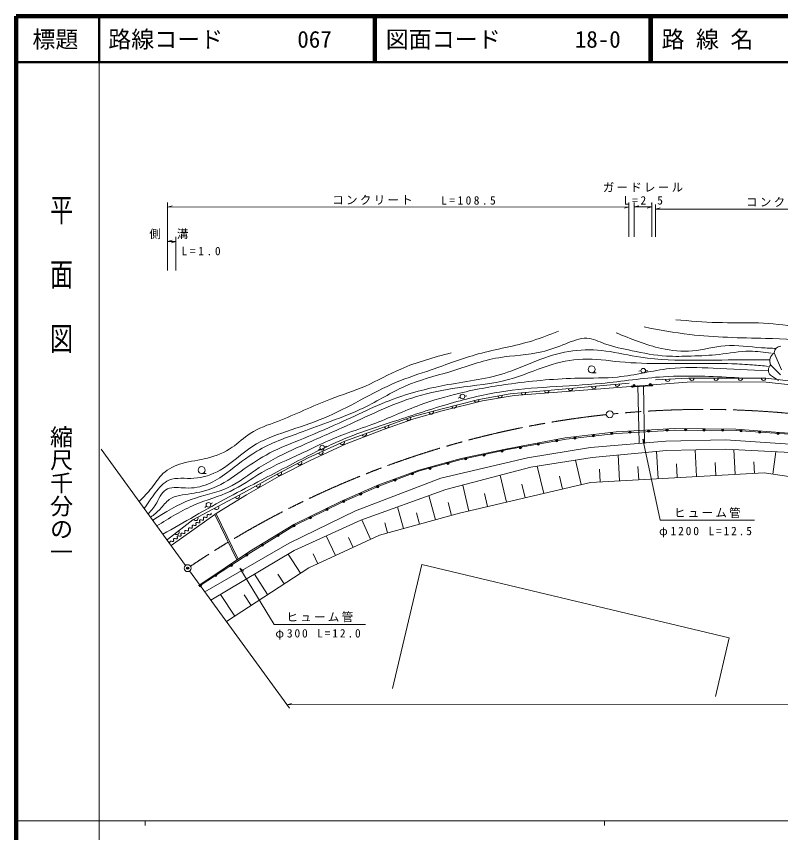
# Model space of a CAD drawing. Units: millimetres, scale not verified. Extents: x 40000 to 680000, y 20000 to 380000.
# Drawn here: x 40000 to 206305, y 202409 to 380000 of the extents above; entities that cross this region are included whole.
import ezdxf
from ezdxf.enums import TextEntityAlignment as Align

# ---------------------------------------------------------------- set-up
doc = ezdxf.new("R2010")
doc.units = ezdxf.units.MM
doc.header["$LTSCALE"] = 1000
doc.header["$PDMODE"] = 32
doc.header["$PDSIZE"] = 500
doc.linetypes.add('CHAIN', pattern=[18.5, 12, -1.5, 3.5, -1.5])
for name, color, linetype, lineweight in [('M-BGD', 7, 'Continuous', 13), ('M-BMK', 2, 'CHAIN', 13), ('M-BMK-SRVR', 3, 'Continuous', 13), ('M-STR-HTXT', 7, 'Continuous', 13), ('M-TTL', 2, 'Continuous', 140), ('M-TTL-BAND', 7, 'Continuous', 13), ('M-TTL-LINE', 7, 'Continuous', 50)]:
    doc.layers.add(name, color=color, linetype=linetype, lineweight=lineweight)
doc.layers.add('M-OTRS', color=6, linetype='Continuous')
doc.layers.add('M-TTL-TXT', color=7, linetype='Continuous')
doc.styles.add('@ＭＳ ゴシック', font='')
doc.styles.add('ＭＳ ゴシック', font='')
doc.styles.get('@ＭＳ ゴシック').set_extended_font_data('@MS Gothic')
doc.styles.get('ＭＳ ゴシック').set_extended_font_data('MS Gothic')

msp = doc.modelspace()

# ---------------------------------------------------------------- linework, layer by layer
at = {"layer": 'M-BGD'}
for p, q in [((204914, 306828), (206497, 303119)), ((204124, 304209), (206279, 302028)), ((165173, 302434), (166173, 302434)), ((175912, 302861), (175415, 302799)), ((176907, 302909), (177407, 302895)), ((204097, 301918), (205843, 300800)), ((174140, 299354), (174439, 299375)), ((174439, 299375), (177946, 299625)), ((175498, 287182), (175226, 299668)), ((176698, 287208), (176426, 299694)), ((177946, 299625), (178245, 299646)), ((136586, 297127), (136114, 296960)), ((137551, 297374), (138044, 297454)), ((107029, 286332), (107506, 286483)), ((106137, 285903), (105721, 285625)), ((171221, 278955), (170912, 284588)), ((179616, 279415), (179289, 285378)), ((188011, 279876), (187690, 285720)), ((196406, 280337), (196108, 285769)), ((204576, 280407), (205287, 285259)), ((162892, 278130), (161633, 283469)), ((183814, 279646), (183649, 282636)), ((192208, 280106), (192052, 282959)), ((200603, 280567), (200467, 283051)), ((154756, 276212), (153358, 282141)), ((167024, 278724), (166874, 281459)), ((175419, 279185), (175260, 282084)), ((80305, 280527), (81305, 280527)), ((146621, 274294), (145239, 280157)), ((158824, 277171), (158160, 279988)), ((138486, 272376), (137150, 278043)), ((150689, 275253), (149986, 278234)), ((131222, 270471), (129784, 275749)), ((142553, 273335), (141874, 276217)), ((82249, 273954), (82696, 274178)), ((134709, 271421), (133951, 274202)), ((81404, 273428), (81005, 273126)), ((88257, 261881), (83451, 271785)), ((124248, 268571), (122964, 273283)), ((127735, 269521), (127054, 272019)), ((87987, 261750), (83181, 271654)), ((117096, 266256), (115150, 270456)), ((120761, 267621), (120158, 269835)), ((109411, 262694), (107433, 266962)), ((113253, 264475), (112270, 266596)), ((101854, 258856), (99153, 263004)), ((105568, 260914), (104574, 263060)), ((94684, 254187), (91796, 258621)), ((98269, 256521), (96872, 258667)), ((79905, 256336), (79655, 256170)), ((87514, 249517), (84440, 254237)), ((91099, 251852), (89608, 254140)), ((192093, 232047), (195131, 244830))]:
    msp.add_line(p, q, dxfattribs=at)
for points in [[(173310, 300232), (147475, 297899), (140619, 296673), (132660, 294589), (126049, 292874), (119312, 290423), (111476, 287605), (103518, 283930), (96785, 280377), (89439, 276335), (78421, 270455), (72912, 266168)], [(73706, 264848), (83721, 271977), (90065, 275907), (97174, 279998), (103901, 283364), (111774, 286997), (119885, 290091), (126498, 292424), (132689, 294184), (141442, 296327), (148293, 297513), (186878, 300504), (203132, 300432), (215784, 299021)], [(215899, 299820), (208627, 300663), (203095, 301291), (186277, 301311), (179089, 300935)], [(174140, 299354), (174060, 299348), (174009, 299354), (173947, 299380), (173905, 299407), (173873, 299445), (173838, 299503), (173825, 299552), (173823, 299582)], [(178527, 299917), (178530, 299877), (178514, 299816), (178488, 299764), (178441, 299710), (178394, 299677), (178325, 299652), (178245, 299646)], [(345182, 275223), (329562, 273061), (320725, 272956), (308753, 271874), (279879, 277056), (221564, 287575), (208053, 289319), (196543, 290189), (183290, 290340), (170496, 289618), (159449, 288279), (146813, 285913), (136794, 283803), (127549, 281283), (118661, 277993), (110595, 274446), (100374, 269459), (90767, 263548), (79905, 256336)], [(80008, 256194), (91041, 263375), (100522, 269248), (110748, 274218), (118875, 277776), (127736, 281108), (136766, 283594), (146897, 285756), (159597, 288016), (170575, 289261), (183331, 289998), (196652, 289888), (208138, 289101), (221629, 287354), (237349, 284367), (279882, 276814), (308726, 271628), (320861, 272703), (329836, 272819), (345934, 275013)], [(348251, 261714), (339643, 262724), (330064, 265085), (320613, 266545), (309177, 268005), (280147, 274243), (248851, 280536), (225489, 284749), (208371, 286939), (194292, 287836), (181353, 287607), (164926, 286197), (151241, 283943), (132396, 279494), (113762, 272457), (99361, 265422), (81014, 254814)], [(82343, 252988), (100472, 263791), (114929, 270376), (133450, 277075), (151973, 281918), (165305, 284059), (181451, 285582), (194348, 285867), (208469, 285082), (225080, 282667), (248837, 278229), (290203, 270363)], [(319723, 258426), (311984, 262964), (249759, 275535), (228402, 278934), (213948, 279034), (202702, 280682), (164925, 278609), (136452, 271896), (119017, 267146), (103647, 260023), (85721, 248350)], [(81527, 271301), (81509, 271362), (81506, 271434), (81516, 271490), (81537, 271529), (81574, 271580), (81639, 271627), (81699, 271645), (81743, 271653), (81799, 271643), (81866, 271618), (82041, 271546), (82125, 271532), (82169, 271539), (82229, 271558), (82278, 271592), (82331, 271655), (82357, 271723), (82366, 271778), (82359, 271823), (82340, 271883)], [(79088, 269557), (79070, 269617), (79067, 269689), (79077, 269745), (79098, 269784), (79135, 269835), (79200, 269882), (79260, 269901), (79304, 269908), (79360, 269898), (79428, 269873), (79602, 269801), (79686, 269787), (79730, 269794), (79790, 269813), (79839, 269848), (79892, 269910), (79918, 269978), (79927, 270034), (79920, 270078), (79901, 270138)], [(79901, 270138), (79883, 270199), (79880, 270271), (79890, 270326), (79911, 270366), (79948, 270417), (80013, 270464), (80073, 270482), (80117, 270489), (80173, 270480), (80240, 270454), (80415, 270383), (80499, 270369), (80543, 270376), (80603, 270394), (80652, 270429), (80705, 270492), (80731, 270559), (80740, 270615), (80733, 270659), (80714, 270720)], [(80714, 270720), (80696, 270780), (80693, 270852), (80703, 270908), (80724, 270948), (80761, 270999), (80826, 271045), (80886, 271064), (80930, 271071), (80986, 271062), (81053, 271036), (81228, 270964), (81312, 270950), (81356, 270957), (81416, 270976), (81465, 271011), (81518, 271074), (81544, 271141), (81553, 271197), (81546, 271241), (81527, 271301)], [(76649, 267812), (76631, 267872), (76628, 267944), (76638, 268000), (76659, 268039), (76696, 268091), (76761, 268137), (76821, 268156), (76865, 268163), (76921, 268154), (76988, 268128), (77163, 268056), (77247, 268042), (77291, 268049), (77351, 268068), (77400, 268103), (77453, 268166), (77479, 268233), (77488, 268289), (77481, 268333), (77462, 268393)], [(77462, 268393), (77444, 268454), (77441, 268526), (77451, 268582), (77472, 268621), (77509, 268672), (77574, 268719), (77634, 268737), (77678, 268744), (77734, 268735), (77801, 268710), (77976, 268638), (78060, 268624), (78104, 268631), (78164, 268649), (78213, 268684), (78266, 268747), (78292, 268815), (78301, 268870), (78294, 268914), (78275, 268975)], [(78275, 268975), (78257, 269035), (78254, 269107), (78264, 269163), (78285, 269203), (78322, 269254), (78387, 269300), (78447, 269319), (78491, 269326), (78547, 269317), (78614, 269291), (78789, 269219), (78873, 269205), (78917, 269212), (78977, 269231), (79026, 269266), (79079, 269329), (79105, 269396), (79114, 269452), (79107, 269496), (79088, 269557)], [(74210, 266067), (74192, 266127), (74189, 266199), (74199, 266255), (74220, 266295), (74257, 266346), (74322, 266392), (74382, 266411), (74426, 266418), (74482, 266409), (74549, 266383), (74724, 266311), (74808, 266297), (74852, 266304), (74912, 266323), (74961, 266358), (75014, 266421), (75040, 266488), (75049, 266544), (75042, 266588), (75023, 266648)], [(75023, 266648), (75005, 266709), (75002, 266781), (75012, 266837), (75033, 266876), (75070, 266927), (75135, 266974), (75195, 266993), (75239, 267000), (75295, 266990), (75362, 266965), (75537, 266893), (75621, 266879), (75665, 266886), (75725, 266905), (75774, 266940), (75827, 267002), (75853, 267070), (75862, 267126), (75855, 267170), (75836, 267230)], [(75836, 267230), (75818, 267290), (75815, 267363), (75825, 267418), (75846, 267458), (75883, 267509), (75948, 267556), (76008, 267574), (76052, 267581), (76108, 267572), (76176, 267546), (76350, 267474), (76434, 267461), (76478, 267468), (76538, 267486), (76587, 267521), (76640, 267584), (76666, 267651), (76675, 267707), (76668, 267751), (76649, 267812)], [(73397, 265485), (73379, 265546), (73376, 265618), (73386, 265673), (73407, 265713), (73444, 265764), (73509, 265811), (73569, 265829), (73613, 265836), (73669, 265827), (73736, 265802), (73911, 265730), (73995, 265716), (74039, 265723), (74099, 265741), (74148, 265776), (74201, 265839), (74227, 265906), (74236, 265962), (74229, 266006), (74210, 266067)], [(195131, 244830), (128262, 260721), (121851, 233744)]]:
    msp.add_lwpolyline(points, dxfattribs=at)
for centre, radius in [((165172, 303194), 760), ((176408, 302923), 500), ((174421, 299624), 250), ((174421, 299624), 150), ((174421, 299624), 50), ((177928, 299874), 250), ((177928, 299874), 150), ((177928, 299874), 50), ((137057, 297293), 500), ((169539, 289250), 250), ((173544, 289540), 250), ((173544, 289540), 150), ((173544, 289540), 50), ((177570, 289767), 250), ((177570, 289767), 150), ((177570, 289767), 50), ((181596, 289994), 250), ((181596, 289994), 150), ((181596, 289994), 50), ((185610, 290064), 250), ((185610, 290064), 150), ((185610, 290064), 50), ((189642, 290018), 250), ((189642, 290018), 150), ((189642, 290018), 50), ((193675, 289972), 250), ((193675, 289972), 150), ((193675, 289972), 50), ((197688, 289852), 250), ((197688, 289852), 150), ((197688, 289852), 50), ((201710, 289548), 250), ((201710, 289548), 150), ((201710, 289548), 50), ((205731, 289244), 250), ((157563, 287672), 250), ((157563, 287672), 150), ((157563, 287672), 50), ((161531, 288280), 250), ((161531, 288280), 150), ((161531, 288280), 50), ((165535, 288765), 250), ((165535, 288765), 150), ((165535, 288765), 50), ((169539, 289250), 150), ((169539, 289250), 50), ((205731, 289244), 150), ((205731, 289244), 50), ((106553, 286180), 500), ((149635, 286187), 250), ((149635, 286187), 150), ((149635, 286187), 50), ((153599, 286929), 250), ((153599, 286929), 150), ((153599, 286929), 50), ((141736, 284588), 250), ((141736, 284588), 150), ((141736, 284588), 50), ((145682, 285419), 250), ((145682, 285419), 150), ((145682, 285419), 50), ((133899, 282755), 250), ((133899, 282755), 150), ((133899, 282755), 50), ((137789, 283757), 250), ((137789, 283757), 150), ((137789, 283757), 50), ((80305, 281287), 760), ((126180, 280510), 250), ((126180, 280510), 150), ((130008, 281695), 250), ((130008, 281695), 150), ((130008, 281695), 50), ((122398, 279110), 250), ((122398, 279110), 150), ((122398, 279110), 50), ((126180, 280510), 50), ((118633, 277708), 250), ((118633, 277708), 150), ((118633, 277708), 50), ((114942, 276084), 250), ((114942, 276084), 150), ((114942, 276084), 50), ((81802, 273730), 500), ((111250, 274461), 250), ((111250, 274461), 150), ((111250, 274461), 50), ((107624, 272718), 250), ((107624, 272718), 150), ((107624, 272718), 50), ((104000, 270950), 250), ((104000, 270950), 150), ((104000, 270950), 50), ((100402, 269183), 250), ((100402, 269183), 150), ((100402, 269183), 50), ((96967, 267070), 250), ((96967, 267070), 150), ((96967, 267070), 50), ((93533, 264956), 250), ((93533, 264956), 150), ((93533, 264956), 50), ((90123, 262820), 250), ((90123, 262820), 150), ((90123, 262820), 50), ((86763, 260589), 250), ((86763, 260589), 150), ((86763, 260589), 50), ((83403, 258358), 250), ((83403, 258358), 150), ((83403, 258358), 50), ((80044, 256128), 250), ((80044, 256128), 150), ((80044, 256128), 50)]:
    msp.add_circle(centre, radius, dxfattribs=at)
for centre, radius, start, end in [((206340, 306793), 1426, 91.41134, 178.61696), ((206071, 305050), 2120, 123.04168, 203.36922), ((205314, 303050), 1661, 135.72927, 222.93491), ((181722, 301073), 500, 182.98788, 2.98788), ((186987, 301310), 500, 179.93464, 359.93464), ((192259, 301304), 500, 179.93464, 359.93464), ((197531, 301298), 500, 179.93464, 359.93464), ((202595, 301292), 500, 179.93464, 359.93464), ((155434, 298618), 500, 185.15961, 5.15961), ((160542, 299079), 500, 185.15961, 5.15961), ((165649, 299540), 500, 185.15961, 5.15961), ((170756, 300001), 500, 185.15961, 5.15961), ((140135, 296546), 500, 194.6709, 14.6709), ((145246, 297500), 500, 190.13882, 10.13882), ((150327, 298157), 500, 185.15961, 5.15961), ((135244, 295266), 500, 194.6709, 14.6709), ((130282, 293972), 500, 194.54861, 14.54861), ((125339, 292616), 500, 199.98718, 19.98718), ((120520, 290863), 500, 199.98718, 19.98718), ((115696, 289123), 500, 199.78132, 19.78132), ((110892, 287335), 500, 204.78929, 24.78929), ((106236, 285185), 500, 204.78929, 24.78929), ((101631, 282934), 500, 207.81561, 27.81561), ((97227, 280611), 500, 207.81561, 27.81561), ((92599, 278074), 500, 208.82494, 28.82494), ((88097, 275619), 500, 208.08664, 28.08664), ((83573, 273204), 500, 208.08664, 28.08664), ((79049, 270790), 500, 208.08664, 28.08664), ((74936, 267743), 500, 217.88913, 37.88913)]:
    msp.add_arc(centre, radius, start, end, dxfattribs=at)
for points, knots in [([(183479, 314006), (186491, 313735), (189502, 313465), (192521, 313383), (195502, 313303), (198490, 313407), (201467, 313289), (207162, 313064), (212819, 312027), (218388, 310744), (222163, 309929), (225902, 309035), (229643, 308006), (232399, 307277), (235144, 306544), (238002, 306132), (240136, 305824), (242333, 305694), (244399, 306133), (246144, 306505), (247796, 307282), (249449, 308059)], [0, 0, 0, 0, 1, 1, 1, 2, 2, 2, 3, 3, 3, 4, 4, 4, 5, 5, 5, 6, 6, 6, 7, 7, 7, 7]), ([(67845, 272897), (68601, 274042), (69358, 275187), (70232, 276335), (71079, 277446), (72036, 278558), (73214, 279077), (74799, 279775), (76783, 279396), (78648, 279511), (80699, 279624), (82610, 280298), (84323, 281292), (86897, 282676), (88972, 284919), (91440, 286488), (93670, 287929), (96219, 288801), (98750, 289664), (101478, 290628), (104227, 291494), (106877, 292600), (112308, 294815), (117281, 298114), (122689, 300388), (125154, 301407), (127706, 302219), (130239, 303083), (133655, 304287), (137035, 305596), (140521, 306549), (144419, 307614), (148450, 308234), (152304, 309437), (154208, 310032), (156069, 310769), (157931, 311507)], [0, 0, 0, 0, 1, 1, 1, 2, 2, 2, 3, 3, 3, 4, 4, 4, 5, 5, 5, 6, 6, 6, 7, 7, 7, 8, 8, 8, 9, 9, 9, 10, 10, 10, 11, 11, 11, 12, 12, 12, 12]), ([(170496, 311165), (173722, 309834), (176948, 308502), (180357, 307753), (182563, 307268), (184847, 307026), (187090, 307226), (189483, 307438), (191830, 308151), (194208, 308333), (196832, 308535), (199494, 308090), (202144, 307903), (203216, 307827), (204286, 307793), (205357, 307759)], [0, 0, 0, 0, 1, 1, 1, 2, 2, 2, 3, 3, 3, 4, 4, 4, 5, 5, 5, 5]), ([(176574, 312417), (179885, 311799), (183195, 311182), (186530, 310784), (191991, 310134), (197517, 310076), (203027, 309923), (207073, 309810), (211110, 309646), (215138, 309252), (219028, 308895), (222910, 308312), (226681, 307332), (231327, 306183), (235819, 304546), (240332, 302766), (243543, 301599), (246671, 300546), (250336, 299642), (253328, 298889), (256568, 298295), (259176, 299789), (260384, 300481), (261457, 301620), (261821, 302915), (262064, 303783), (261990, 304720), (261916, 305657)], [0, 0, 0, 0, 1, 1, 1, 2, 2, 2, 3, 3, 3, 4, 4, 4, 5, 5, 5, 6, 6, 6, 7, 7, 7, 8, 8, 8, 9, 9, 9, 9]), ([(204262, 306689), (202702, 306920), (201142, 307152), (199583, 307155), (197361, 307161), (195141, 306704), (192915, 306452), (190893, 306223), (188865, 306163), (186832, 306099), (185038, 306032), (183240, 305990), (181451, 306098), (178933, 306257), (176434, 306717), (173964, 307266), (171956, 307669), (169965, 308063), (167998, 308785), (166710, 309268), (165433, 309887), (164137, 309954), (162623, 310039), (161080, 309379), (159575, 308783), (157805, 308084), (156091, 307444), (154311, 307027), (151279, 306239), (148062, 306239), (144953, 305738), (141328, 305114), (137858, 303803), (134328, 302694), (131052, 301719), (127726, 300886), (124619, 299533), (121534, 298172), (118658, 296327), (115613, 294852), (113300, 293728), (110893, 292812), (108477, 291925), (106379, 291128), (104278, 290354), (102161, 289584), (98788, 288386), (95357, 287227), (92336, 285370), (90046, 284015), (87971, 282312), (85786, 280690), (84479, 279722), (83135, 278786), (81645, 278233), (80160, 277615), (78550, 277315), (76841, 277391), (75479, 277443), (74073, 277727), (72919, 277177), (72389, 276932), (71911, 276513), (71556, 276028), (71138, 275457), (70891, 274794), (70555, 274186), (70061, 273292), (69376, 272514), (68690, 271736)], [0, 0, 0, 0, 1, 1, 1, 2, 2, 2, 3, 3, 3, 4, 4, 4, 5, 5, 5, 6, 6, 6, 7, 7, 7, 8, 8, 8, 9, 9, 9, 10, 10, 10, 11, 11, 11, 12, 12, 12, 13, 13, 13, 14, 14, 14, 15, 15, 15, 16, 16, 16, 17, 17, 17, 18, 18, 18, 19, 19, 19, 20, 20, 20, 21, 21, 21, 22, 22, 22, 23, 23, 23, 23]), ([(69215, 271015), (69933, 271581), (70651, 272146), (71289, 272821), (71957, 273528), (72537, 274355), (73289, 274899), (74567, 275823), (76343, 275930), (78021, 276170), (79743, 276426), (81376, 276799), (82907, 277441), (85068, 278272), (86987, 279692), (88909, 281059), (90681, 282314), (92452, 283535), (94333, 284562), (96569, 285814), (98982, 286745), (101368, 287720), (104362, 288937), (107329, 290181), (110266, 291522), (114716, 293516), (119069, 295782), (123674, 297318), (126982, 298445), (130409, 299233), (133870, 299870), (138258, 300657), (142722, 301133), (146903, 302566), (149340, 303367), (151679, 304480), (154107, 305406), (156367, 306252), (158698, 306933), (161080, 307235), (163446, 307554), (165870, 307496), (168246, 307189), (170824, 306852), (173342, 306235), (175894, 305844), (179808, 305208), (183793, 305160), (187764, 305173), (191571, 305186), (195364, 305256), (199163, 305272), (200762, 305279), (202362, 305276), (203962, 305274)], [0, 0, 0, 0, 1, 1, 1, 2, 2, 2, 3, 3, 3, 4, 4, 4, 5, 5, 5, 6, 6, 6, 7, 7, 7, 8, 8, 8, 9, 9, 9, 10, 10, 10, 11, 11, 11, 12, 12, 12, 13, 13, 13, 14, 14, 14, 15, 15, 15, 16, 16, 16, 17, 17, 17, 18, 18, 18, 18]), ([(66726, 274433), (67674, 275397), (68623, 276360), (69454, 277433), (70261, 278475), (70958, 279620), (71906, 280512), (73046, 281584), (74549, 282289), (76090, 282725), (77900, 283258), (79765, 283418), (81573, 283881), (83494, 284332), (85335, 285122), (86949, 286239), (88321, 287170), (89517, 288367), (90892, 289270), (92678, 290450), (94771, 291111), (96807, 291869), (100719, 293394), (104453, 295228), (108339, 296729), (110877, 297666), (113462, 298486), (115938, 299569), (118544, 300708), (121028, 302139), (123632, 303274), (127140, 304803), (130863, 305795), (134587, 306788)], [0, 0, 0, 0, 1, 1, 1, 2, 2, 2, 3, 3, 3, 4, 4, 4, 5, 5, 5, 6, 6, 6, 7, 7, 7, 8, 8, 8, 9, 9, 9, 10, 10, 10, 11, 11, 11, 11]), ([(69674, 270386), (72363, 272081), (75051, 273776), (78010, 274864), (80668, 275841), (83544, 276328), (86089, 277511), (88498, 278630), (90612, 280373), (92870, 281841), (95499, 283520), (98306, 284870), (101131, 286172), (104324, 287661), (107579, 288999), (110798, 290455), (116186, 292868), (121458, 295627), (127091, 297281), (129990, 298150), (132975, 298757), (135988, 299207), (139717, 299742), (143503, 299978), (147097, 300989), (150009, 301772), (152790, 303043), (155696, 303973), (158153, 304758), (160696, 305324), (163247, 305418), (165930, 305532), (168629, 305098), (171327, 304843), (174453, 304534), (177573, 304465), (180696, 304460), (185697, 304388), (190702, 304569), (195702, 304416), (197191, 304370), (198680, 304295), (200165, 304177), (201337, 304083), (202507, 303962), (203676, 303841)], [0, 0, 0, 0, 1, 1, 1, 2, 2, 2, 3, 3, 3, 4, 4, 4, 5, 5, 5, 6, 6, 6, 7, 7, 7, 8, 8, 8, 9, 9, 9, 10, 10, 10, 11, 11, 11, 12, 12, 12, 13, 13, 13, 14, 14, 14, 15, 15, 15, 15]), ([(70585, 269134), (73283, 270840), (75981, 272546), (78906, 273768), (81403, 274811), (84066, 275502), (86505, 276656), (88918, 277797), (91112, 279390), (93429, 280745), (96169, 282313), (99071, 283564), (101941, 284884), (105075, 286358), (108186, 287888), (111415, 289118), (113448, 289878), (115526, 290518), (117561, 291276), (121033, 292563), (124381, 294173), (127853, 295463), (130662, 296492), (133547, 297316), (136461, 298015), (140183, 298916), (143958, 299585), (147753, 300085), (152622, 300734), (157512, 301175), (162422, 301291), (165232, 301329), (168046, 301253), (170829, 301534), (174634, 301908), (178376, 302960), (182179, 303364), (185298, 303696), (188457, 303592), (191606, 303463), (195623, 303299), (199622, 303094), (203620, 302889)], [0, 0, 0, 0, 1, 1, 1, 2, 2, 2, 3, 3, 3, 4, 4, 4, 5, 5, 5, 6, 6, 6, 7, 7, 7, 8, 8, 8, 9, 9, 9, 10, 10, 10, 11, 11, 11, 12, 12, 12, 13, 13, 13, 14, 14, 14, 14]), ([(71903, 267324), (74202, 268643), (76501, 269962), (78803, 271277), (81289, 272697), (83780, 274112), (86305, 275463), (88663, 276725), (91050, 277930), (93422, 279168), (96979, 281014), (100509, 282911), (104098, 284702), (107029, 286160), (109997, 287552), (113042, 288744), (115835, 289830), (118696, 290737), (121545, 291680), (125595, 293001), (129624, 294366), (133712, 295571), (137477, 296667), (141285, 297646), (145148, 298267), (148773, 298853), (152445, 299133), (156114, 299376), (159853, 299604), (163588, 299777), (167310, 300148), (171805, 300572), (176274, 301306), (180777, 301595), (183767, 301786), (186772, 301781), (189771, 301693), (192255, 301620), (194736, 301489), (197216, 301358)], [0, 0, 0, 0, 1, 1, 1, 2, 2, 2, 3, 3, 3, 4, 4, 4, 5, 5, 5, 6, 6, 6, 7, 7, 7, 8, 8, 8, 9, 9, 9, 10, 10, 10, 11, 11, 11, 12, 12, 12, 13, 13, 13, 13])]:
    msp.add_open_spline(points, degree=3, knots=knots, dxfattribs=at)
at = {"layer": 'M-BMK'}
for start, end in [(96.09438, 123.96059), (79.45162, 95.66799)]:
    msp.add_arc((189619, 94486), 200000, start, end, dxfattribs=at)
at = {"layer": 'M-BMK-SRVR'}
for p, q in [((58425, 285831), (76832, 260556)), ((77715, 259344), (99444, 229505))]:
    msp.add_line(p, q, dxfattribs=at)
for centre in [(169122, 293433), (77273, 259950)]:
    msp.add_circle(centre, 750, dxfattribs=at)
at = {"layer": 'M-OTRS'}
msp.add_point((77273, 259950), dxfattribs=at)
at = {"layer": 'M-STR-HTXT'}
for p, q in [((72898, 324677), (72894, 339499)), ((173300, 339523), (173302, 332045)), ((174431, 332046), (174429, 339524)), ((178236, 339525), (178237, 332047)), ((72894, 338499), (73894, 338779)), ((72894, 338499), (173300, 338523)), ((173300, 338523), (172301, 338243)), ((174429, 338524), (175429, 338804)), ((174429, 338524), (178236, 338525)), ((178236, 338525), (177236, 338244)), ((179082, 332047), (179080, 339047)), ((179080, 338047), (180080, 338327)), ((179080, 338047), (243016, 338063)), ((72896, 331021), (73896, 331301)), ((72896, 331021), (74730, 331021)), ((74730, 331021), (73730, 330741)), ((74730, 332021), (74732, 324678)), ((176334, 288039), (176815, 287119)), ((88649, 259984), (89408, 259274)), ((98900, 230253), (99900, 230533)), ((98900, 230253), (345193, 230313))]:
    msp.add_line(p, q, dxfattribs=at)
for points in [[(176334, 288039), (180067, 270364), (200606, 270369)], [(88649, 259984), (96110, 247695), (115938, 247700)]]:
    msp.add_lwpolyline(points, dxfattribs=at)
at = {"layer": 'M-TTL'}
for p, q in [((40000, 380000), (40000, 20000)), ((680000, 380000), (40000, 380000))]:
    msp.add_line(p, q, dxfattribs=at)
at = {"layer": 'M-TTL-BAND'}
for p, q in [((58000, 370000), (58000, 20000)), ((40000, 205000), (579000, 205000)), ((68000, 205000), (68000, 204000)), ((168000, 205000), (168000, 204000))]:
    msp.add_line(p, q, dxfattribs=at)
at = {"layer": 'M-TTL-LINE'}
for p, q in [((58000, 380000), (58000, 370000)), ((117750, 380000), (117750, 370000)), ((118250, 380000), (118250, 370000)), ((177750, 380000), (177750, 370000)), ((178250, 380000), (178250, 370000)), ((40000, 370000), (680000, 370000))]:
    msp.add_line(p, q, dxfattribs=at)

# ---------------------------------------------------------------- texts
at = {"layer": 'M-STR-HTXT', "char_height": 1833, "attachment_point": 7, "rotation": 0.014, "style": 'ＭＳ ゴシック'}
for s, insert in [('\\T1.2;ガードレール', (167582, 341757)), ('\\T1.2;コンクリート', (108743, 339007)), ('\\T1.42;L=108.5', (132438, 339013)), ('\\T1.46;L=2.5', (172155, 339023)), ('\\T1.2;コンクリート', (198775, 338552)), ('\\T1.2;側\u3000溝', (68939, 331520)), ('\\T1.46;L=1.0', (75920, 327994)), ('\\T1.2;ヒューム管', (183086, 270865)), ('\\T1.32;φ1200\\~L=12.5', (179844, 266624)), ('\\T1.2;ヒューム管', (98774, 248196)), ('\\T1.32;φ300\\~L=12.0', (96367, 244371))]:
    msp.add_mtext(s, dxfattribs=dict(at, insert=insert))
at = {"layer": 'M-TTL-BAND', "style": '@ＭＳ ゴシック', "width": 1.4}
msp.add_text('平  面  図', height=3666, rotation=270, dxfattribs=at).set_placement((49777, 306475), align=Align.MIDDLE_RIGHT)
at = {"layer": 'M-TTL-BAND', "style": '@ＭＳ ゴシック'}
msp.add_text('縮尺千分の一', height=3666, rotation=270, dxfattribs=at).set_placement((49777, 261030), align=Align.MIDDLE_RIGHT)
at = {"layer": 'M-TTL-TXT', "style": 'ＭＳ ゴシック'}
msp.add_text('標題', height=3666, dxfattribs=at).set_placement((48500, 375000), align=Align.MIDDLE_CENTER)
for s, p in [('路線コード', (60000, 375000)), ('067', (101142, 375000)), ('図面コード', (120380, 375000)), ('18-0', (161521, 375000)), ('路 線 名', (180380, 375000))]:
    msp.add_text(s, height=3666, dxfattribs=at).set_placement(p, align=Align.MIDDLE_LEFT)

doc.saveas('drawing.dxf')
